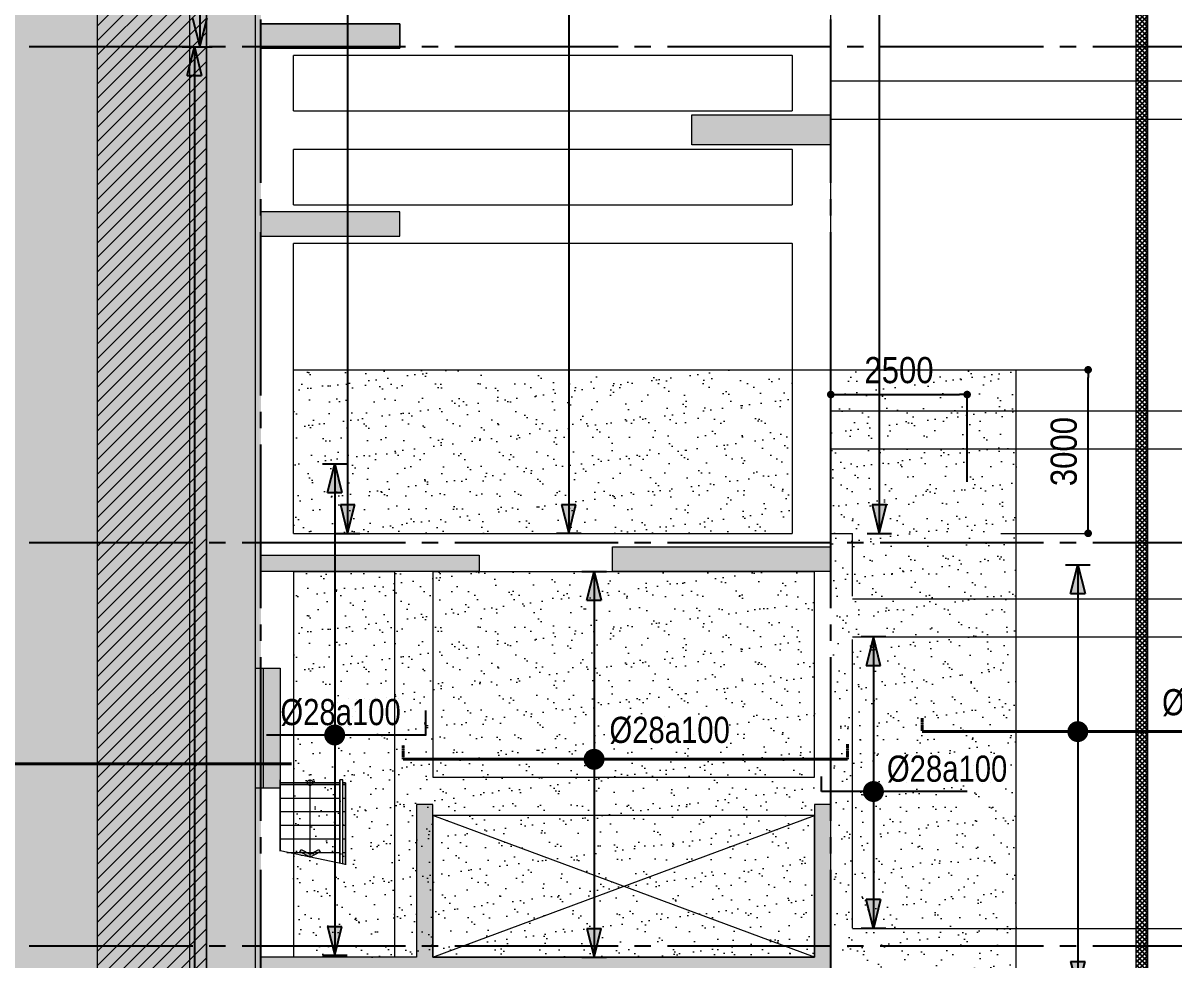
# Model space of a CAD drawing. Header units: millimetres. Extents: x -3819597 to -2591384, y 582389 to 820195.
# Drawn here: x -3676008 to -3654902, y 699979 to 717169 of the extents above; entities that cross this region are included whole.
import ezdxf
from ezdxf.enums import TextEntityAlignment as Align
from ezdxf.xclip import XClip

# ---------------------------------------------------------------- set-up
doc = ezdxf.new("R2010")
doc.units = ezdxf.units.MM
doc.header["$MEASUREMENT"] = 0
doc.header["$XCLIPFRAME"] = 0
for name, pattern in [('CENTER', [2, 1.25, -0.25, 0.25, -0.25]), ('CHG_XX_Damsan_Ham 2$0$CHG_XX_Damsan_Ham 2$0$HIDDEN', [0.375, 0.25, -0.125]), ('CHG_XX_Damsan_Ham 2$0$MB Ham 2$0$Hidden21', [3, 2, -1]), ('CHG_XX_Luoi truc$0$MB_Luoi truc$0$Center101', [13, 10, -1, 1, -1]), ('HIDDEN', [0.375, 0.25, -0.125])]:
    doc.linetypes.add(name, pattern=pattern)
doc.layers.get('0').update_dxf_attribs({"lineweight": 9})
doc.layers.get('Defpoints').update_dxf_attribs({"color": 10, "lineweight": 0})
for name, color, linetype in [('02HN. TEXT B', 1, 'Continuous'), ('08HN. SSS X', 6, 'Continuous'), ('12HN. GRID', 1, 'CENTER'), ('CHG_XX_Cot_Ham 2$0$mb_cot tang 1-3$0$Concrete Line', 6, 'Continuous'), ("CHG_XX_Damsan_Ham 2$0$CHG_XX_Damsan_Ham 2$0$'S_General_Hatch_8", 8, 'Continuous'), ('CHG_XX_Damsan_Ham 2$0$DTE-MEP-REVISION-1', 2, 'Continuous'), ('CHG_XX_Damsan_Ham 2$0$MB Ham 2$0$Staircase', 30, 'Continuous'), ('CHG_XX_Damsan_Ham 2$0$MB Ham 2$0$Staircase Hidden', 34, 'CHG_XX_Damsan_Ham 2$0$MB Ham 2$0$Hidden21'), ('CHG_XX_Luoi truc$0$Grid', 34, 'Continuous'), ('CHG_XX_Luoi truc$0$Grid Line', 8, 'CHG_XX_Luoi truc$0$MB_Luoi truc$0$Center101'), ('dim', 51, 'Continuous')]:
    doc.layers.add(name, color=color, linetype=linetype)
for name, color, linetype, lineweight in [('CHG_XX_Cot_Ham 2$0$NS-DuongBao', 3, 'Continuous', 18), ('CHG_XX_Cot_Ham 2$0$NS-Pier-H2', 150, 'Continuous', 13), ('CHG_XX_Cot_Ham 2$0$NS-Pier-H2 @ 1', 150, 'Continuous', 13), ('CHG_XX_Cot_Ham 2$0$NS-Pier-H2 @ 150', 150, 'Continuous', 13), ("CHG_XX_Damsan_Ham 2$0$CHG_XX_Damsan_Ham 2$0$'S_General_Hidden_1 Thin", 1, 'CHG_XX_Damsan_Ham 2$0$CHG_XX_Damsan_Ham 2$0$HIDDEN', 18), ('CHG_XX_Damsan_Ham 2$0$CHG_XX_Damsan_Ham 2$0$CHG_XX_Damsan_Ham 2$0$Start lo mo', 3, 'Continuous', 15), ('CHG_XX_Damsan_Ham 2$0$CHG_XX_Damsan_Ham 2$0$DBAO', 3, 'Continuous', 13), ('CHG_XX_Damsan_Ham 2$0$CHG_XX_Damsan_Ham 2$0$DTE-MEP-H-SLAB TEXT', 3, 'Continuous', 0), ('CHG_XX_Damsan_Ham 2$0$CHG_XX_Damsan_Ham 2$0$HATCH', 154, 'Continuous', 9), ('CHG_XX_Damsan_Ham 2$0$CHG_XX_Damsan_Ham 2$0$mach ngung thi cong', 6, 'Continuous', 13), ('CHG_XX_Damsan_Ham 2$0$CHG_XX_Damsan_Ham 2$0$Start hatch', 8, 'Continuous', 25), ('CHG_XX_Damsan_Ham 2$0$CHG_XX_Damsan_Ham 2$0$Start lo mo', 3, 'Continuous', 15), ('CHG_XX_Damsan_Ham 2$0$DTE-MEP-H-SLAB TEXT', 3, 'Continuous', 0), ('CHG_XX_Damsan_Ham 2$0$HATCH', 57, 'Continuous', 9), ('CHG_XX_Damsan_Ham 2$0$mach ngung thi cong', 6, 'Continuous', 13), ('CHG_XX_Damsan_Ham 2$0$tam cap ram', 8, 'Continuous', 5), ('KTH', 154, 'Continuous', 9), ('thep chay suot', 5, 'HIDDEN', 40)]:
    doc.layers.add(name, color=color, linetype=linetype, lineweight=lineweight)
doc.styles.add('[HN042014]STYLE', font='arial.ttf', dxfattribs={"width": 0.8})
doc.styles.add('CHG_XX_Luoi truc$0$MB_Luoi truc$0$Grid A-F$0$VNI-HelveCB', font='VHELVCB_0.TTF')
doc.styles.add('MB_Luoi truc$0$Arial_C', font='arial.ttf', dxfattribs={"width": 0.85})
doc.dimstyles.new('200', dxfattribs={"dimscale": 200, "dimtxt": 2.4, "dimasz": 0.7, "dimexe": 0.0003, "dimexo": 0, "dimgap": 1, "dimtad": 1, "dimdec": 0, "dimzin": 12, "dimdsep": 46, "dimtxsty": 'MB_Luoi truc$0$Arial_C', "dimblk": 'MB_Luoi truc$0$_Dot', "dimcen": 0.5, "dimclrd": 256, "dimclre": 8, "dimclrt": 1, "dimadec": 0, "dimazin": 0, "dimtfac": 1, "dimtdec": 0, "dimtix": 1, "dimtmove": 2, "dimatfit": 3, "dimldrblk": 'MB_Luoi truc$0$HTT Arrow 30', "dimfxl": 1, "dimtolj": 1, "dimtzin": 0, "dimlwe": -1, "dimarcsym": 0})

# ---------------------------------------------------------------- blocks, each defined once
blk = doc.blocks.new('*U702')
at = {"layer": '12HN. GRID', "linetype": 'Continuous'}
h = blk.add_hatch(color=256, dxfattribs=at)
h.dxf.hatch_style = 1
h.paths.add_polyline_path([(-44, 972.5), (44, 972.5), (0, 1148.5)])
h = blk.add_hatch(color=256, dxfattribs=at)
h.dxf.hatch_style = 1
h.paths.add_polyline_path([(0, -1209.8), (44, -1033.8), (-44, -1033.8)])
for p, q in [((-75, 1148.5), (75, 1148.5)), ((-44, 972.5), (0, 1148.5)), ((0, 1148.5), (0, -1209.8)), ((0, 1148.5), (44, 972.5)), ((-44, 972.5), (44, 972.5)), ((-44, -1033.8), (44, -1033.8)), ((-44, -1033.8), (0, -1209.8)), ((0, -1209.8), (44, -1033.8)), ((-75, -1209.8), (75, -1209.8))]:
    blk.add_line(p, q, dxfattribs=at)
at = {"layer": '12HN. GRID', "linetype": 'Continuous', "const_width": 64, "flags": 128}
blk.add_lwpolyline([(-32, 0, -1), (32, 0, -1)], format="xyb", close=True, dxfattribs=at)
at = {"layer": 'thep chay suot', "linetype": 'ByBlock', "ltscale": 0.001}
for p, q in [((-1167.8, 0), (-1167.8, 86.1)), ((1548.1, 0), (1548.1, 92.9))]:
    blk.add_line(p, q, dxfattribs=at)
at = {"layer": 'thep chay suot', "linetype": 'HIDDEN', "ltscale": 10}
blk.add_line((-1167.8, 0), (1548.1, 0), dxfattribs=at)
at = {"layer": '02HN. TEXT B', "linetype": 'ByBlock', "style": '[HN042014]STYLE', "width": 0.8, "flags": 8}
blk.add_attdef('0', text='', height=160, dxfattribs=at).set_placement((-351.3, 260), align=Align.MIDDLE_CENTER)
blk.add_attdef('1', text='', height=160, dxfattribs=at).set_placement((93.9, 180), align=Align.MIDDLE_LEFT)
at = {"layer": 'Defpoints', "color": 9, "linetype": 'ByBlock', "style": '[HN042014]STYLE', "width": 0.8, "flags": 9}
for tag, p in [('2', (-12479, -826.7)), ('3', (-12479, -1231.5)), ('4', (-12479, -1636.3)), ('5', (-12479, -2026.7))]:
    blk.add_attdef(tag, text='', height=250, dxfattribs=at).set_placement(p, align=Align.MIDDLE_CENTER)
blk = doc.blocks.new('MB_Luoi truc$0$_Dot')
at = {"color": 0, "linetype": 'ByBlock', "lineweight": -2}
blk.add_line((-0.5, 0), (-1, 0), dxfattribs=at)
at = {"color": 0, "linetype": 'ByBlock', "const_width": 0.5}
blk.add_lwpolyline([(-0.25, 0, 1), (0.25, 0, 1)], format="xyb", close=True, dxfattribs=at)
blk = doc.blocks.new('*D507')
at = {"layer": 'Defpoints', "color": 0, "ltscale": 1500, "transparency": 16777216}
for p in [(-3658695, 710352), (-3661195, 708556), (-3658695, 708541)]:
    blk.add_point(p, dxfattribs=at)
at = {"layer": 'dim', "color": 8, "ltscale": 1500, "transparency": 16777216}
for p, q in [((-3661195, 708752), (-3661195, 710352)), ((-3658695, 708752), (-3658695, 710352))]:
    blk.add_line(p, q, dxfattribs=at)
at = {"layer": 'dim', "lineweight": -2, "ltscale": 1500, "transparency": 16777216}
blk.add_line((-3661055, 710352), (-3658835, 710352), dxfattribs=at)
at = {"layer": 'dim', "lineweight": -2, "ltscale": 1500, "transparency": 16777216, "xscale": 140, "yscale": 140, "zscale": 140, "rotation": 180}
blk.add_blockref('MB_Luoi truc$0$_Dot', (-3661195, 710352), dxfattribs=at)
at = {"layer": 'dim', "lineweight": -2, "ltscale": 1500, "transparency": 16777216, "xscale": 140, "yscale": 140, "zscale": 140}
blk.add_blockref('MB_Luoi truc$0$_Dot', (-3658695, 710352), dxfattribs=at)
at = {"layer": 'dim', "color": 1, "ltscale": 1500, "transparency": 16777216, "insert": (-3659945, 710797), "char_height": 480, "attachment_point": 5, "style": 'MB_Luoi truc$0$Arial_C'}
blk.add_mtext('\\A1;2500', dxfattribs=at)
blk = doc.blocks.new('MB_Luoi truc$0$HTT Arrow 30')
blk.add_hatch(color=256).paths.add_polyline_path([(-2.5, 0.375), (-2.5, -0.375), (0, 0)])
at = {"color": 0, "linetype": 'ByBlock', "lineweight": -2}
for p, q in [((0, 0), (-2.5, 0.375)), ((-2.5, -0.375), (-2.5, 0.375)), ((0, 0), (-2.5, -0.375))]:
    blk.add_line(p, q, dxfattribs=at)
blk = doc.blocks.new('*U508')
at = {"layer": '12HN. GRID', "linetype": 'Continuous'}
h = blk.add_hatch(color=256, dxfattribs=at)
h.dxf.hatch_style = 1
h.paths.add_polyline_path([(-44, 1482.1), (44, 1482.1), (0, 1658.1)])
h = blk.add_hatch(color=256, dxfattribs=at)
h.dxf.hatch_style = 1
h.paths.add_polyline_path([(0, -1346.6), (44, -1170.6), (-44, -1170.6)])
at = {"layer": '08HN. SSS X', "linetype": 'ByBlock', "ltscale": 10}
for p, q in [((555.9, 0), (555.9, 150.5)), ((-417.9, 0), (555.9, 0)), ((-417.9, 0), (-417.9, 0))]:
    blk.add_line(p, q, dxfattribs=at)
at = {"layer": '12HN. GRID', "linetype": 'Continuous'}
for p, q in [((-75, 1658.1), (75, 1658.1)), ((-44, 1482.1), (0, 1658.1)), ((0, 1658.1), (0, -1346.6)), ((0, 1658.1), (44, 1482.1)), ((-44, 1482.1), (44, 1482.1)), ((-44, -1170.6), (44, -1170.6)), ((-44, -1170.6), (0, -1346.6)), ((0, -1346.6), (44, -1170.6)), ((-75, -1346.6), (75, -1346.6))]:
    blk.add_line(p, q, dxfattribs=at)
at = {"layer": '12HN. GRID', "linetype": 'Continuous', "const_width": 64, "flags": 128}
blk.add_lwpolyline([(-32, 0, 1), (32, 0, 1)], format="xyb", close=True, dxfattribs=at)
at = {"layer": '02HN. TEXT B', "linetype": 'ByBlock', "style": '[HN042014]STYLE', "width": 0.8, "flags": 8}
blk.add_attdef('1', text='', height=160, dxfattribs=at).set_placement((-332.1, 140), align=Align.MIDDLE_LEFT)
blk.add_attdef('0', text='', height=160, dxfattribs=at).set_placement((1102.5, 160), align=Align.MIDDLE_CENTER)
at = {"layer": 'Defpoints', "color": 9, "linetype": 'ByBlock', "style": '[HN042014]STYLE', "width": 0.8, "flags": 9}
for tag, p in [('2', (2960.2, 10129.1)), ('3', (2960.2, 9724.3)), ('4', (2960.2, 9319.6)), ('5', (2960.2, 8929.1))]:
    blk.add_attdef(tag, text='', height=250, dxfattribs=at).set_placement(p, align=Align.MIDDLE_CENTER)
blk = doc.blocks.new('*U509')
at = {"layer": '12HN. GRID', "linetype": 'Continuous'}
h = blk.add_hatch(color=256, dxfattribs=at)
h.dxf.hatch_style = 1
h.paths.add_polyline_path([(-44, 769.6), (44, 769.6), (0, 945.6)])
h = blk.add_hatch(color=256, dxfattribs=at)
h.dxf.hatch_style = 1
h.paths.add_polyline_path([(0, -836.7), (44, -660.7), (-44, -660.7)])
at = {"layer": '08HN. SSS X', "linetype": 'ByBlock', "ltscale": 10}
for p, q in [((316.7, 0), (316.7, 91.1)), ((-572.5, 0), (316.7, 0)), ((-572.5, 0), (-572.5, 0))]:
    blk.add_line(p, q, dxfattribs=at)
at = {"layer": '12HN. GRID', "linetype": 'Continuous'}
for p, q in [((-75, 945.6), (75, 945.6)), ((-44, 769.6), (0, 945.6)), ((0, 945.6), (0, -836.7)), ((0, 945.6), (44, 769.6)), ((-44, 769.6), (44, 769.6)), ((-44, -660.7), (44, -660.7)), ((-44, -660.7), (0, -836.7)), ((0, -836.7), (44, -660.7)), ((-75, -836.7), (75, -836.7))]:
    blk.add_line(p, q, dxfattribs=at)
at = {"layer": '12HN. GRID', "linetype": 'Continuous', "const_width": 64, "flags": 128}
blk.add_lwpolyline([(-32, 0, -1), (32, 0, -1)], format="xyb", close=True, dxfattribs=at)
at = {"layer": '02HN. TEXT B', "linetype": 'ByBlock', "style": '[HN042014]STYLE', "width": 0.8, "flags": 8}
blk.add_attdef('1', text='', height=160, dxfattribs=at).set_placement((-816.9, 140), align=Align.MIDDLE_LEFT)
blk.add_attdef('0', text='', height=160, dxfattribs=at).set_placement((1102.5, 160), align=Align.MIDDLE_CENTER)
at = {"layer": 'Defpoints', "color": 9, "linetype": 'ByBlock', "style": '[HN042014]STYLE', "width": 0.8, "flags": 9}
for tag, p in [('2', (2956.6, 10639)), ('3', (2956.6, 10234.3)), ('4', (2956.6, 9829.5)), ('5', (2956.6, 9439))]:
    blk.add_attdef(tag, text='', height=250, dxfattribs=at).set_placement(p, align=Align.MIDDLE_CENTER)
blk = doc.blocks.new('*U708')
at = {"layer": 'thep chay suot', "linetype": 'HIDDEN', "ltscale": 10}
blk.add_line((-9108.6, 0), (9320.3, 0), dxfattribs=at)
at = {"layer": 'thep chay suot', "linetype": 'ByBlock', "ltscale": 0.001}
blk.add_line((9320.3, 0), (9320.3, 0), dxfattribs=at)
at = {"layer": '02HN. TEXT B', "linetype": 'ByBlock', "style": '[HN042014]STYLE', "width": 0.8, "flags": 8}
blk.add_attdef('0', text='', height=160, dxfattribs=at).set_placement((-351.3, 260), align=Align.MIDDLE_CENTER)
blk.add_attdef('1', text='', height=160, dxfattribs=at).set_placement((151.8, 180), align=Align.MIDDLE_LEFT)
at = {"layer": 'Defpoints', "color": 9, "linetype": 'ByBlock', "style": '[HN042014]STYLE', "width": 0.8, "flags": 9}
for tag, p in [('2', (-12351, -1512.2)), ('3', (-12351, -1917)), ('4', (-12351, -2321.8)), ('5', (-12351, -2712.2))]:
    blk.add_attdef(tag, text='', height=250, dxfattribs=at).set_placement(p, align=Align.MIDDLE_CENTER)
blk = doc.blocks.new('*U652')
at = {"layer": '12HN. GRID', "linetype": 'Continuous'}
h = blk.add_hatch(color=256, dxfattribs=at)
h.dxf.hatch_style = 1
h.paths.add_polyline_path([(0, -4181.4), (44, -4005.4), (-44, -4005.4)])
for p, q in [((0, 5999.4), (0, -4181.4)), ((-44, -4005.4), (44, -4005.4)), ((-44, -4005.4), (0, -4181.4)), ((0, -4181.4), (44, -4005.4)), ((-75, -4181.4), (75, -4181.4))]:
    blk.add_line(p, q, dxfattribs=at)
at = {"layer": '02HN. TEXT B', "linetype": 'ByBlock', "style": '[HN042014]STYLE', "width": 0.8, "flags": 8}
blk.add_attdef('1', text='', height=160, dxfattribs=at).set_placement((74.5, 136.6), align=Align.MIDDLE_LEFT)
blk.add_attdef('0', text='', height=160, dxfattribs=at).set_placement((1102.5, 160), align=Align.MIDDLE_CENTER)
at = {"layer": 'Defpoints', "color": 9, "linetype": 'ByBlock', "style": '[HN042014]STYLE', "width": 0.8, "flags": 9}
for tag, p in [('2', (3205.6, 13096.3)), ('3', (3205.6, 12691.5)), ('4', (3205.6, 12286.7)), ('5', (3205.6, 11896.3))]:
    blk.add_attdef(tag, text='', height=250, dxfattribs=at).set_placement(p, align=Align.MIDDLE_CENTER)
blk = doc.blocks.new('*U655')
at = {"layer": '12HN. GRID', "linetype": 'Continuous'}
h = blk.add_hatch(color=256, dxfattribs=at)
h.dxf.hatch_style = 1
h.paths.add_polyline_path([(0, -4181.4), (44, -4005.4), (-44, -4005.4)])
for p, q in [((0, 5895.1), (0, -4181.4)), ((-44, -4005.4), (44, -4005.4)), ((-44, -4005.4), (0, -4181.4)), ((0, -4181.4), (44, -4005.4)), ((-75, -4181.4), (75, -4181.4))]:
    blk.add_line(p, q, dxfattribs=at)
at = {"layer": '02HN. TEXT B', "linetype": 'ByBlock', "style": '[HN042014]STYLE', "width": 0.8, "flags": 8}
blk.add_attdef('1', text='', height=160, dxfattribs=at).set_placement((-1255.7, 140), align=Align.MIDDLE_LEFT)
blk.add_attdef('0', text='', height=160, dxfattribs=at).set_placement((1102.5, 160), align=Align.MIDDLE_CENTER)
at = {"layer": 'Defpoints', "color": 9, "linetype": 'ByBlock', "style": '[HN042014]STYLE', "width": 0.8, "flags": 9}
for tag, p in [('2', (3205.6, 13096.3)), ('3', (3205.6, 12691.5)), ('4', (3205.6, 12286.7)), ('5', (3205.6, 11896.3))]:
    blk.add_attdef(tag, text='', height=250, dxfattribs=at).set_placement(p, align=Align.MIDDLE_CENTER)
blk = doc.blocks.new('*U715')
at = {"layer": '12HN. GRID', "linetype": 'Continuous'}
h = blk.add_hatch(color=256, dxfattribs=at)
h.dxf.hatch_style = 1
h.paths.add_polyline_path([(0, -3788.2), (44, -3612.2), (-44, -3612.2)])
for p, q in [((0, 6386.8), (0, -3788.2)), ((-44, -3612.2), (44, -3612.2)), ((-44, -3612.2), (0, -3788.2)), ((0, -3788.2), (44, -3612.2)), ((-75, -3788.2), (75, -3788.2))]:
    blk.add_line(p, q, dxfattribs=at)
at = {"layer": '02HN. TEXT B', "linetype": 'ByBlock', "style": '[HN042014]STYLE', "width": 0.8, "flags": 8}
blk.add_attdef('0', text='', height=160, dxfattribs=at).set_placement((-351.3, 260), align=Align.MIDDLE_CENTER)
blk.add_attdef('1', text='', height=160, dxfattribs=at).set_placement((151.8, 180), align=Align.MIDDLE_LEFT)
at = {"layer": 'Defpoints', "color": 9, "linetype": 'ByBlock', "style": '[HN042014]STYLE', "width": 0.8, "flags": 9}
for tag, p in [('2', (-15733.8, -1000)), ('3', (-15733.8, -1404.8)), ('4', (-15733.8, -1809.5)), ('5', (-15733.8, -2200))]:
    blk.add_attdef(tag, text='', height=250, dxfattribs=at).set_placement(p, align=Align.MIDDLE_CENTER)
blk = doc.blocks.new('*U732')
at = {"layer": '12HN. GRID', "linetype": 'Continuous'}
h = blk.add_hatch(color=256, dxfattribs=at)
h.dxf.hatch_style = 1
h.paths.add_polyline_path([(-44, 16959.5), (44, 16959.5), (0, 17135.5)])
for p, q in [((-75, 17135.5), (75, 17135.5)), ((-44, 16959.5), (0, 17135.5)), ((0, 17135.5), (0, -10881.2)), ((0, 17135.5), (44, 16959.5)), ((-44, 16959.5), (44, 16959.5))]:
    blk.add_line(p, q, dxfattribs=at)
at = {"layer": '02HN. TEXT B', "linetype": 'ByBlock', "style": '[HN042014]STYLE', "width": 0.8, "flags": 8}
blk.add_attdef('1', text='', height=160, dxfattribs=at).set_placement((-808, 135.3), align=Align.MIDDLE_LEFT)
blk.add_attdef('0', text='', height=160, dxfattribs=at).set_placement((1102.5, 160), align=Align.MIDDLE_CENTER)
at = {"layer": 'Defpoints', "color": 9, "linetype": 'ByBlock', "style": '[HN042014]STYLE', "width": 0.8, "flags": 9}
for tag, p in [('2', (3368.8, 12888.4)), ('3', (3368.8, 12483.6)), ('4', (3368.8, 12078.9)), ('5', (3368.8, 11688.4))]:
    blk.add_attdef(tag, text='', height=250, dxfattribs=at).set_placement(p, align=Align.MIDDLE_CENTER)
blk = doc.blocks.new('*U739')
at = {"layer": '12HN. GRID', "linetype": 'Continuous'}
h = blk.add_hatch(color=256, dxfattribs=at)
h.dxf.hatch_style = 1
h.paths.add_polyline_path([(0, -2695.7), (44, -2519.7), (-44, -2519.7)])
for p, q in [((0, 5704.2), (0, -2695.7)), ((-44, -2519.7), (0, -2695.7)), ((0, -2695.7), (44, -2519.7)), ((-75, -2695.7), (75, -2695.7))]:
    blk.add_line(p, q, dxfattribs=at)
at = {"layer": '02HN. TEXT B', "linetype": 'ByBlock', "style": '[HN042014]STYLE', "width": 0.8, "flags": 8}
blk.add_attdef('1', text='', height=160, dxfattribs=at).set_placement((-808, 135.3), align=Align.MIDDLE_LEFT)
blk.add_attdef('0', text='', height=160, dxfattribs=at).set_placement((1102.5, 160), align=Align.MIDDLE_CENTER)
at = {"layer": 'Defpoints', "color": 9, "linetype": 'ByBlock', "style": '[HN042014]STYLE', "width": 0.8, "flags": 9}
for tag, p in [('2', (3368.8, 12888.4)), ('3', (3368.8, 12483.6)), ('4', (3368.8, 12078.9)), ('5', (3368.8, 11688.4))]:
    blk.add_attdef(tag, text='', height=250, dxfattribs=at).set_placement(p, align=Align.MIDDLE_CENTER)
blk = doc.blocks.new('*U1035')
at = {"layer": 'CHG_XX_Cot_Ham 2$0$NS-Pier-H2 @ 1'}
h = blk.add_hatch(color=256, dxfattribs=at)
h.dxf.hatch_style = 1
h.paths.add_polyline_path([(450, 0), (0, 0), (0, -2550), (450, -2550)])
at = {"layer": 'CHG_XX_Cot_Ham 2$0$NS-Pier-H2 @ 150'}
h = blk.add_hatch(color=256, dxfattribs=at)
h.dxf.hatch_style = 1
h.paths.add_polyline_path([(450, 0), (0, 0), (0, -2550), (450, -2550)])
blk = doc.blocks.new('CHG_XX_Cot_Ham 2$0$Block A_C450x2250')
at = {"layer": 'CHG_XX_Cot_Ham 2$0$NS-Pier-H2'}
blk.add_lwpolyline([(450, -2550), (0, -2550), (0, 0), (450, 0)], close=True, dxfattribs=at)
blk.add_blockref('*U1035', (0, 0), dxfattribs=at)
blk = doc.blocks.new('CHG_XX_Cot_Ham 2$0$Block B_Core wall')
at = {"layer": 'CHG_XX_Cot_Ham 2$0$NS-Pier-H2'}
for points in [[(-7300, 300), (-7300, 3100), (-7600, 3100), (-7600, 300)], [(0, 300), (0, 3100), (-300, 3100), (-300, 300)], [(0, 0), (0, 300), (-10450, 300), (-10450, 0)]]:
    blk.add_hatch(color=256, dxfattribs=at).paths.add_polyline_path(points)
for p, q in [((-7300, 3100), (-7600, 3100)), ((-7600, 3100), (-7600, 300)), ((-7300, 300), (-7300, 3100)), ((-300, 3100), (-300, 300)), ((0, 3100), (-300, 3100)), ((0, 0), (0, 3100)), ((-7600, 300), (-10450, 300)), ((-10450, 300), (-10450, 0)), ((-300, 300), (-7300, 300)), ((-10450, 0), (0, 0))]:
    blk.add_line(p, q, dxfattribs=at)
blk = doc.blocks.new('*U1038')
at = {"layer": 'CHG_XX_Cot_Ham 2$0$NS-Pier-H2 @ 1'}
h = blk.add_hatch(color=256, dxfattribs=at)
h.dxf.hatch_style = 1
h.paths.add_polyline_path([(550, 0), (0, 0), (0, -2550), (550, -2550)])
at = {"layer": 'CHG_XX_Cot_Ham 2$0$NS-Pier-H2 @ 150'}
h = blk.add_hatch(color=256, dxfattribs=at)
h.dxf.hatch_style = 1
h.paths.add_polyline_path([(550, 0), (0, 0), (0, -2550), (550, -2550)])
blk = doc.blocks.new('CHG_XX_Cot_Ham 2$0$550x2550')
at = {"layer": 'CHG_XX_Cot_Ham 2$0$NS-Pier-H2'}
blk.add_lwpolyline([(550, -2550), (0, -2550), (0, 0), (550, 0)], close=True, dxfattribs=at)
blk.add_blockref('*U1038', (0, 0), dxfattribs=at)
blk = doc.blocks.new('*U1029')
at = {"layer": 'CHG_XX_Luoi truc$0$Grid Line'}
blk.add_line((0, 0), (0, 608), dxfattribs=at)
at = {"layer": 'CHG_XX_Luoi truc$0$Grid', "lineweight": -2, "style": 'CHG_XX_Luoi truc$0$MB_Luoi truc$0$Grid A-F$0$VNI-HelveCB'}
for tag, p in [('GRIDSUB', (0, 617)), ('GRID', (0, -9))]:
    blk.add_attdef(tag, text='', height=5, dxfattribs=at).set_placement(p, align=Align.MIDDLE)
blk = doc.blocks.new('*U1031')
at = {"layer": 'CHG_XX_Luoi truc$0$Grid Line'}
blk.add_line((0, 0), (0, 438), dxfattribs=at)
at = {"layer": 'CHG_XX_Luoi truc$0$Grid', "lineweight": -2, "style": 'CHG_XX_Luoi truc$0$MB_Luoi truc$0$Grid A-F$0$VNI-HelveCB'}
for tag, p in [('GRIDSUB', (0, 447)), ('GRID', (0, -9))]:
    blk.add_attdef(tag, text='', height=5, dxfattribs=at).set_placement(p, align=Align.MIDDLE)
blk = doc.blocks.new('CHG_XX_Luoi truc')
at = {"layer": 'CHG_XX_Luoi truc$0$Grid', "xscale": 300, "yscale": 300, "zscale": 300}
for p in [(76850, -12747), (87300, -12747)]:
    blk.add_blockref('*U1029', p, dxfattribs=at)
at = {"layer": 'CHG_XX_Luoi truc$0$Grid', "xscale": 300.0000000000013, "yscale": 300.0000000000013, "zscale": 300.0000000000013, "rotation": 90}
for p in [(110703, 106750), (110703, 97650), (110703, 90250)]:
    blk.add_blockref('*U1031', p, dxfattribs=at)
blk = doc.blocks.new('*U1040')
at = {"layer": 'CHG_XX_Cot_Ham 2$0$NS-Pier-H2 @ 1'}
h = blk.add_hatch(color=256, dxfattribs=at)
h.dxf.hatch_style = 1
h.paths.add_polyline_path([(77200, 95350), (76750, 95350), (76750, 93150), (77200, 93150)])
at = {"layer": 'CHG_XX_Cot_Ham 2$0$NS-Pier-H2 @ 150'}
h = blk.add_hatch(color=256, dxfattribs=at)
h.dxf.hatch_style = 1
h.paths.add_polyline_path([(77200, 95350), (76750, 95350), (76750, 93150), (77200, 93150)])
blk = doc.blocks.new('CHG_XX_Cot_Ham 2')
at = {"layer": 'CHG_XX_Cot_Ham 2$0$NS-Pier-H2'}
h = blk.add_hatch(color=256, dxfattribs=at)
h.dxf.hatch_style = 1
h.paths.add_polyline_path([(99639.2, 163400), (-10900, 163400), (-10900, 85450), (-300, 85450), (-300, 84050), (32350, 84050), (32350, -9000), (103575.5, -9000), (106050, -6022), (106050, 158254.3)])
h.paths.add_polyline_path([(99533.7, 163100), (105750, 158110.4), (105750, 90450), (105650, 90450), (105750, 90450), (105750, 13850), (105750, 13722.3), (105750, -5913.6), (103434.7, -8700), (93599.8, -8700), (93299.8, -8700), (32650, -8700), (32650, 84350), (0, 84350), (0, 85750), (-10600, 85750), (-10600, 163100), (93600, 163100)], flags=16)
h = blk.add_hatch(color=256, dxfattribs=at)
h.dxf.hatch_style = 1
h.paths.add_polyline_path([(80850, 97125), (80850, 97425), (76850, 97425), (76850, 97125)])
h.paths.add_polyline_path([(83300, 97575), (83300, 97125), (87300, 97125), (87300, 97575)])
at = {"layer": 'CHG_XX_Cot_Ham 2$0$NS-DuongBao'}
blk.add_lwpolyline([(76850, 107175), (79400, 107175), (79400, 106725), (76850, 106725)], close=True, dxfattribs=at)
at = {"layer": 'CHG_XX_Cot_Ham 2$0$NS-Pier-H2'}
for points in [[(87300, 97125), (83300, 97125), (83300, 97575), (87300, 97575)], [(80850, 97125), (76850, 97125), (76850, 97425), (80850, 97425)], [(76750, 95350), (77200, 95350), (77200, 93150), (76750, 93150)], [(77200, 93150), (76900, 93150), (76900, 95350), (77200, 95350)]]:
    blk.add_lwpolyline(points, close=True, dxfattribs=at)
at = {"layer": 'CHG_XX_Cot_Ham 2$0$mb_cot tang 1-3$0$Concrete Line'}
blk.add_blockref('CHG_XX_Cot_Ham 2$0$Block B_Core wall', (87300, 89750), dxfattribs=at)
at = {"layer": 'CHG_XX_Cot_Ham 2$0$NS-Pier-H2'}
for name in ['CHG_XX_Luoi truc', '*U1040']:
    blk.add_blockref(name, (0, 0), dxfattribs=at)
at = {"layer": 'CHG_XX_Cot_Ham 2$0$NS-Pier-H2', "xscale": -1, "rotation": 90}
for p in [(76850, 107175), (76850, 103725)]:
    blk.add_blockref('CHG_XX_Cot_Ham 2$0$Block A_C450x2250', p, dxfattribs=at)
at = {"layer": 'CHG_XX_Cot_Ham 2$0$NS-Pier-H2', "rotation": 90}
blk.add_blockref('CHG_XX_Cot_Ham 2$0$550x2550', (84750, 104950), dxfattribs=at)
blk = doc.blocks.new('CHG_XX_Damsan_Ham 2$0$CHG_XX_Damsan_Ham 2$0$sdfsgdh')
at = {"layer": 'CHG_XX_Damsan_Ham 2$0$CHG_XX_Damsan_Ham 2$0$Start hatch', "ltscale": 0.5}
h = blk.add_hatch(dxfattribs=at)
h.set_pattern_fill('ANSI37', color=256, scale=500)
h.set_pattern_definition([(45, (273994.73, -8650), (-44.194174, 44.194174), []), (135, (273994.73, -8650), (-44.194174, -44.194174), [])])
h.paths.add_polyline_path([(103800, -36361), (103600, -36361), (103600, -74225), (103800, -74225)])
at = {"layer": 'CHG_XX_Damsan_Ham 2$0$DTE-MEP-H-SLAB TEXT', "color": 2, "ltscale": 0.5, "flags": 128}
blk.add_lwpolyline([(103600, -74225), (103600, -603)], dxfattribs=at)
at = {"layer": 'CHG_XX_Damsan_Ham 2$0$DTE-MEP-REVISION-1', "ltscale": 0.5}
blk.add_line((103800, -3), (103800, -74225), dxfattribs=at)
blk = doc.blocks.new('CHG_XX_Damsan_Ham 2$0$MB Ham 2$0$Arrow 60')
at = {"linetype": 'ByBlock', "lineweight": -2}
h = blk.add_hatch(color=0, dxfattribs=at)
h.paths.add_polyline_path([(1.88, 0.94), (1.65, 1.38), (0, 0.56), (-1.65, 1.38), (-1.88, 0.94), (0, 0)], flags=17)
h.paths.add_polyline_path([(1.65, 1.38), (1.88, 0.94), (0, 0), (-1.88, 0.94), (-1.65, 1.38), (0, 0.56)])
blk.add_hatch(color=0, dxfattribs=at).paths.add_polyline_path([(1.65, 1.38), (1.88, 0.94), (0, 0), (-1.88, 0.94), (-1.65, 1.38), (0, 0.56)])
at = {"color": 0, "linetype": 'ByBlock', "lineweight": -2}
blk.add_lwpolyline([(1.65, 1.38), (1.88, 0.94), (0, 0), (-1.88, 0.94), (-1.65, 1.38), (0, 0.56)], close=True, dxfattribs=at)
blk = doc.blocks.new('CHG_XX_Damsan_Ham 2$0$MB Ham 2$0$Dot')
at = {"linetype": 'ByBlock', "lineweight": -2}
h = blk.add_hatch(color=0, dxfattribs=at)
edge = h.paths.add_edge_path()
edge.add_arc((0, 0), 0.5, 0, 360)
at = {"color": 0, "linetype": 'ByBlock', "lineweight": -2}
blk.add_line((0, -1), (0, 1), dxfattribs=at)
blk.add_circle((0, 0), 0.5, dxfattribs=at)
blk = doc.blocks.new('*U966')
at = {"layer": 'CHG_XX_Damsan_Ham 2$0$tam cap ram'}
h = blk.add_hatch(dxfattribs=at)
h.set_pattern_fill('_USER', color=256, scale=250, angle=90, pattern_type=0)
h.set_pattern_definition([(90, (2200, 2550), (-250, 2e-14), [])])
h.paths.add_polyline_path([(1200, 2550), (3200, 2550), (3200, 1450), (1200, 1450)])
h.paths.add_polyline_path([(1200, 1400), (3200, 1400), (3200, 1350), (1200, 1350)])
h.paths.add_polyline_path([(1200, 1200), (3200, 1200), (3200, 1150), (1200, 1150)])
h.paths.add_polyline_path([(1200, 1100), (3200, 1100), (3200, 0), (1200, 0)])
at = {"layer": 'CHG_XX_Damsan_Ham 2$0$MB Ham 2$0$Staircase'}
for p, q in [((1200, 0), (1200, 1100)), ((3200, 0), (3200, 1100)), ((0, 0), (4400, 0))]:
    blk.add_line(p, q, dxfattribs=at)
at = {"layer": 'CHG_XX_Damsan_Ham 2$0$MB Ham 2$0$Staircase Hidden'}
for p, q in [((4400, 2550), (4400, 0)), ((4400, 1200), (4400, 1350))]:
    blk.add_line(p, q, dxfattribs=at)
at = {"layer": 'CHG_XX_Damsan_Ham 2$0$tam cap ram'}
for p, q in [((0, 0), (0, 2550)), ((0, 2550), (4400, 2550)), ((1200, 1450), (1200, 2550)), ((1598, 1350), (1848, 2550)), ((1700, 1350), (1950, 2550)), ((3200, 1450), (3200, 2550)), ((600, 550), (600, 2000)), ((600, 2000), (3800, 2000)), ((3800, 550), (3800, 2000)), ((1100, 1100), (1100, 1450)), ((1100, 1450), (3300, 1450)), ((1150, 1150), (1150, 1400)), ((1150, 1400), (3250, 1400)), ((1200, 1150), (1200, 1400)), ((1200, 1400), (1200, 1350)), ((1200, 1350), (3200, 1350)), ((3200, 1150), (3200, 1400)), ((3250, 1150), (3250, 1400)), ((3300, 1100), (3300, 1450)), ((1100, 1100), (3300, 1100)), ((1150, 1150), (3250, 1150)), ((1200, 1200), (3200, 1200)), ((1200, 1200), (1200, 1150)), ((600, 550), (3800, 550))]:
    blk.add_line(p, q, dxfattribs=at)
for points in [[(1200, 2550), (3200, 2550), (3200, 1450), (1200, 1450)], [(1200, 1400), (3200, 1400), (3200, 1350), (1200, 1350)], [(1200, 1200), (3200, 1200), (3200, 1150), (1200, 1150)], [(1200, 1100), (3200, 1100), (3200, 0), (1200, 0)]]:
    blk.add_lwpolyline(points, close=True, dxfattribs=at)
for centre, start, end in [((1200, 1350), 90, 180), ((3200, 1350), 0, 90), ((1200, 1200), 180, 270), ((3200, 1200), 270, 0)]:
    blk.add_arc(centre, 1200, start, end, dxfattribs=at)
at = {"layer": 'CHG_XX_Damsan_Ham 2$0$tam cap ram', "yscale": 100, "zscale": 100}
for name, p, xscale, rotation in [('CHG_XX_Damsan_Ham 2$0$MB Ham 2$0$Arrow 60', (1835, 2000), 100, 270), ('CHG_XX_Damsan_Ham 2$0$MB Ham 2$0$Dot', (3200, 2000), 100, 270), ('CHG_XX_Damsan_Ham 2$0$MB Ham 2$0$Arrow 60', (3200, 550), -100, 90)]:
    blk.add_blockref(name, p, dxfattribs=dict(at, xscale=xscale, rotation=rotation))
blk = doc.blocks.new('CHG_XX_Damsan_Ham 2$0$ArchStaireH2')
at = {"layer": 'CHG_XX_Damsan_Ham 2$0$tam cap ram'}
for p, q in [((66150, -47800), (66100, -47800)), ((66150, -49300), (66150, -47800))]:
    blk.add_line(p, q, dxfattribs=at)
for points in [[(64950, -47800), (64950, -49050)], [(66100, -49290), (66100, -47750), (66050, -47750), (66050, -49279)]]:
    blk.add_lwpolyline(points, dxfattribs=at)
ref = blk.add_blockref('*U966', (67500, -51000), dxfattribs=dict(at, rotation=90))
XClip(ref).set_block_clipping_path([(3250, 1350), (3249.9999999999, 2550), (1945, 2550), (1695, 1350)])
blk = doc.blocks.new('CHG_XX_Damsan_Ham 2', base_point=(3089256, -609981))
at = {"layer": "CHG_XX_Damsan_Ham 2$0$CHG_XX_Damsan_Ham 2$0$'S_General_Hatch_8"}
h = blk.add_hatch(dxfattribs=at)
h.set_pattern_fill('CROSS', color=256, scale=2000)
edge = h.paths.add_edge_path()
edge.add_line((76750, 42625), (76750, 65250))
edge.add_line((76750, 65250), (76750, 65850))
edge.add_line((76750, 65850), (77900, 65850))
edge.add_line((77900, 65850), (77900, 89350))
edge.add_line((77900, 89350), (76850, 89350))
edge.add_line((76850, 89350), (76850, 90650))
edge.add_line((76850, 90650), (76852, 131950))
edge.add_line((76852, 131950), (51950, 131950))
edge.add_line((51950, 131950), (51950, 130600))
edge.add_line((51950, 130600), (22700, 130600))
edge.add_line((22700, 130600), (22700, 84050))
edge.add_line((22700, 84050), (32350, 84050))
edge.add_line((32350, 84050), (32350, 22700))
edge.add_line((32350, 22700), (76500, 22700))
edge.add_line((76500, 22700), (76500, 23518))
edge.add_line((76500, 23518), (76750, 23518))
edge.add_line((76750, 23518), (76750, 42625))
edge.add_line((76750, 42625), (76750, 43198))
at = {"layer": 'CHG_XX_Damsan_Ham 2$0$CHG_XX_Damsan_Ham 2$0$HATCH'}
h = blk.add_hatch(dxfattribs=at)
h.set_pattern_fill('ANSI31', color=256, scale=1500)
h.set_pattern_definition([(45, (-2702289.21, 609981.01), (-132.582521, 132.582521), [])])
h.paths.add_polyline_path([(32350, 25700), (73852, 25700), (73852, 127600), (25700, 127600), (25700, 84350), (23700, 84350), (23700, 129600), (75851, 129600), (75851, 23700), (32350, 23700)])
at = {"layer": 'CHG_XX_Damsan_Ham 2$0$HATCH'}
h = blk.add_hatch(dxfattribs=at)
h.set_pattern_fill('AR-SAND', color=256, scale=262.5)
h.set_pattern_definition([(37.5, (32.77, -39157.06), (-16.5358, 505.7912), [0, -399, 0, -446.25, 0, -426.5625]), (7.5, (32.77, -39157.06), (464.5664, 740.8133), [0, -215.25, 0, -359.625, 0, -137.8125]), (327.5, (-290.1, -39157.06), (817.4622, 1.4855), [0, -131.25, 0, -472.5, 0, -616.875]), (317.5, (-290.1, -39157.06), (789.1082, 230.3898), [0, -65.625, 0, -309.75, 0, -354.375])])
h.paths.add_polyline_path([(86600, 100825), (77450, 100825), (77450, 97825), (86600, 97825)])
h = blk.add_hatch(dxfattribs=at)
h.set_pattern_fill('AR-SAND', color=256, scale=262.5)
h.set_pattern_definition([(37.5, (1320.85, -39701.6), (-16.5358, 505.7912), [0, -399, 0, -446.25, 0, -426.5625]), (7.5, (1320.85, -39701.6), (464.5664, 740.8133), [0, -215.25, 0, -359.625, 0, -137.8125]), (327.5, (997.98, -39701.6), (817.4622, 1.4855), [0, -131.25, 0, -472.5, 0, -616.875]), (317.5, (998, -39701.6), (789.1082, 230.3898), [0, -65.625, 0, -309.75, 0, -354.375])])
h.paths.add_polyline_path([(90700, 100825), (87300, 100825), (87400, 86350), (90700, 86350)])
h = blk.add_hatch(dxfattribs=at)
h.set_pattern_fill('AR-SAND', color=256, scale=262.5)
h.set_pattern_definition([(37.5, (32.77, -43621.9), (-16.5358, 505.7912), [0, -399, 0, -446.25, 0, -426.5625]), (7.5, (32.77, -43621.9), (464.5664, 740.8133), [0, -215.25, 0, -359.625, 0, -137.8125]), (327.5, (-290.1, -43621.9), (817.4622, 1.4855), [0, -131.25, 0, -472.5, 0, -616.875]), (317.5, (-290.1, -43621.9), (789.1082, 230.3898), [0, -65.625, 0, -309.75, 0, -354.375])])
h.paths.add_polyline_path([(87000, 97125), (77450, 97125), (77450, 90050), (87000, 90050)])
at = {"layer": "CHG_XX_Damsan_Ham 2$0$CHG_XX_Damsan_Ham 2$0$'S_General_Hidden_1 Thin", "ltscale": 10}
for p, q in [((76750, 89350), (76750, 131950)), ((87300, 106125), (87300, 111925)), ((77450, 105575), (77450, 106600)), ((77450, 106600), (86600, 106600)), ((86600, 105575), (86600, 106600)), ((87300, 106125), (98250, 106125)), ((77450, 105575), (86600, 105575)), ((87300, 100125), (87300, 105425)), ((87300, 105425), (98250, 105425)), ((77450, 104875), (86600, 104875)), ((77450, 103850), (77450, 104875)), ((86600, 103850), (86600, 104875)), ((77450, 103850), (86600, 103850)), ((77450, 97825), (77450, 103150)), ((77450, 103150), (86600, 103150)), ((86600, 97825), (86600, 103150)), ((77450, 100825), (90700, 100825)), ((90700, 86350), (90700, 100825)), ((87300, 100075), (98250, 100075)), ((87300, 99375), (98250, 99375)), ((87300, 97825), (87300, 99325)), ((77450, 97825), (86600, 97825)), ((87300, 97825), (87700, 97825)), ((87700, 96675), (87700, 97825)), ((77450, 97125), (79300, 97125)), ((77450, 97125), (77450, 90050)), ((79300, 97125), (79300, 90050)), ((80000, 97125), (87000, 97125)), ((80000, 97125), (80000, 93350)), ((87000, 93350), (87000, 97125)), ((87700, 96625), (98250, 96625)), ((87700, 95925), (98250, 95925)), ((87700, 90575), (87700, 95875)), ((80000, 93350), (87000, 93350)), ((80000, 92650), (80000, 90050)), ((87000, 90050), (87000, 92650)), ((87700, 90575), (98250, 90575)), ((80000, 90050), (87000, 90050))]:
    blk.add_line(p, q, dxfattribs=at)
at = {"layer": 'CHG_XX_Damsan_Ham 2$0$CHG_XX_Damsan_Ham 2$0$CHG_XX_Damsan_Ham 2$0$Start lo mo'}
for p, q in [((80000, 90050), (87000, 92650)), ((87000, 90050), (80000, 92650)), ((80000, 90050), (87000, 90050))]:
    blk.add_line(p, q, dxfattribs=at)
blk.add_lwpolyline([(80000, 90050), (87000, 90050), (87000, 92650), (80000, 92650)], close=True, dxfattribs=at)
at = {"layer": 'CHG_XX_Damsan_Ham 2$0$CHG_XX_Damsan_Ham 2$0$HATCH'}
blk.add_lwpolyline([(32350, 25700), (73852, 25700), (73852, 127600), (25700, 127600), (25700, 84350), (23700, 84350), (23700, 129600), (75851, 129600), (75851, 23700), (32350, 23700), (32350, 25700)], dxfattribs=at)
at = {"layer": 'CHG_XX_Damsan_Ham 2$0$CHG_XX_Damsan_Ham 2$0$mach ngung thi cong'}
blk.add_lwpolyline([(23700, 90148), (-100, 90150), (-100, 153400), (99650, 153400), (99650, 71950), (75851, 71950), (75851, 88800), (75851, 88800), (75851, 129600), (23700, 129600)], close=True, dxfattribs=at)
at = {"layer": 'CHG_XX_Damsan_Ham 2$0$CHG_XX_Damsan_Ham 2$0$Start lo mo'}
for p, q in [((80000, 90050), (87000, 92650)), ((87000, 90050), (80000, 92650)), ((80000, 90050), (87000, 90050))]:
    blk.add_line(p, q, dxfattribs=at)
blk.add_lwpolyline([(80000, 90050), (87000, 90050), (87000, 92650), (80000, 92650)], close=True, dxfattribs=at)
at = {"layer": 'CHG_XX_Damsan_Ham 2$0$mach ngung thi cong'}
blk.add_lwpolyline([(23900, 90148), (-100, 90150), (-100, 153400), (99650, 153400), (99650, 71950), (75549, 71950), (75549, 88800), (75549, 88800), (75549, 129500), (23900, 129500)], close=True, dxfattribs=at)
at = {"layer": 'CHG_XX_Damsan_Ham 2$0$CHG_XX_Damsan_Ham 2$0$DBAO'}
blk.add_blockref('CHG_XX_Cot_Ham 2', (0, 0), dxfattribs=at)
at = {"layer": 'CHG_XX_Damsan_Ham 2$0$CHG_XX_Damsan_Ham 2$0$DTE-MEP-H-SLAB TEXT'}
blk.add_blockref('CHG_XX_Damsan_Ham 2$0$CHG_XX_Damsan_Ham 2$0$sdfsgdh', (-10700, 160900), dxfattribs=at)
at = {"layer": 'CHG_XX_Damsan_Ham 2$0$HATCH'}
for name, p in [('CHG_XX_Cot_Ham 2', (0, 0)), ('CHG_XX_Damsan_Ham 2$0$ArchStaireH2', (12250, 141050))]:
    blk.add_blockref(name, p, dxfattribs=at)
blk = doc.blocks.new('*D773')
at = {"layer": 'Defpoints', "color": 0, "ltscale": 1500, "transparency": 16777216}
for p in [(-3658576, 710806), (-3656476, 710806), (-3658576, 707806)]:
    blk.add_point(p, dxfattribs=at)
at = {"layer": 'KTH', "color": 8, "ltscale": 1500, "transparency": 16777216}
for p, q in [((-3658076, 710806), (-3656476, 710806)), ((-3658076, 707806), (-3656476, 707806))]:
    blk.add_line(p, q, dxfattribs=at)
at = {"layer": 'KTH', "lineweight": -2, "ltscale": 1500, "transparency": 16777216}
blk.add_line((-3656476, 707946), (-3656476, 710666), dxfattribs=at)
at = {"layer": 'KTH', "lineweight": -2, "ltscale": 1500, "transparency": 16777216, "xscale": 140, "yscale": 140, "zscale": 140}
for p, rotation in [((-3656476, 710806), 90), ((-3656476, 707806), 270)]:
    blk.add_blockref('MB_Luoi truc$0$_Dot', p, dxfattribs=dict(at, rotation=rotation))
at = {"layer": 'KTH', "color": 1, "ltscale": 1500, "transparency": 16777216, "insert": (-3656921, 709306), "char_height": 480, "attachment_point": 5, "rotation": 90, "style": 'MB_Luoi truc$0$Arial_C'}
blk.add_mtext('\\A1;3000', dxfattribs=at)
blk = doc.blocks.new('*U774')
at = {"layer": '12HN. GRID', "linetype": 'Continuous'}
h = blk.add_hatch(color=256, dxfattribs=at)
h.dxf.hatch_style = 1
h.paths.add_polyline_path([(-44, 844), (44, 844), (0, 1020)])
h = blk.add_hatch(color=256, dxfattribs=at)
h.dxf.hatch_style = 1
h.paths.add_polyline_path([(0, -1580.9), (44, -1404.9), (-44, -1404.9)])
for p, q in [((-75, 1020), (75, 1020)), ((-44, 844), (0, 1020)), ((0, 1020), (0, -1580.9)), ((0, 1020), (44, 844)), ((-44, 844), (44, 844)), ((-44, -1404.9), (44, -1404.9)), ((-44, -1404.9), (0, -1580.9)), ((0, -1580.9), (44, -1404.9)), ((-75, -1580.9), (75, -1580.9))]:
    blk.add_line(p, q, dxfattribs=at)
at = {"layer": '12HN. GRID', "linetype": 'Continuous', "const_width": 64, "flags": 128}
blk.add_lwpolyline([(-32, 0, -1), (32, 0, -1)], format="xyb", close=True, dxfattribs=at)
at = {"layer": 'thep chay suot', "linetype": 'ByBlock', "ltscale": 0.001}
for p, q in [((-951.5, 0), (-951.5, 81.5)), ((4703.1, 0), (4703.1, 0))]:
    blk.add_line(p, q, dxfattribs=at)
at = {"layer": 'thep chay suot', "linetype": 'HIDDEN', "ltscale": 10}
blk.add_line((-951.5, 0), (4703.1, 0), dxfattribs=at)
at = {"layer": '02HN. TEXT B', "linetype": 'ByBlock', "style": '[HN042014]STYLE', "width": 0.8, "flags": 8}
blk.add_attdef('0', text='', height=160, dxfattribs=at).set_placement((-351.3, 260), align=Align.MIDDLE_CENTER)
blk.add_attdef('1', text='', height=160, dxfattribs=at).set_placement((515.4, 180), align=Align.MIDDLE_LEFT)
at = {"layer": 'Defpoints', "color": 9, "linetype": 'ByBlock', "style": '[HN042014]STYLE', "width": 0.8, "flags": 9}
for tag, p in [('2', (14399.5, -288.8)), ('3', (14399.5, -693.6)), ('4', (14399.5, -1098.3)), ('5', (14399.5, -1488.8))]:
    blk.add_attdef(tag, text='', height=250, dxfattribs=at).set_placement(p, align=Align.MIDDLE_CENTER)

msp = doc.modelspace()

# ---------------------------------------------------------------- block references
at = {"layer": '08HN. SSS X', "linetype": 'Continuous', "xscale": 3, "yscale": 3, "zscale": 3}
for name, p in [('*U739', (-3672765.2, 724818.3)), ('*U652', (-3670055.5, 720350.2)), ('*U655', (-3660305.5, 720350.2)), ('*U732', (-3672865.2, 665324.6))]:
    msp.add_blockref(name, p, dxfattribs=at)
at = {"layer": '08HN. SSS X', "linetype": 'Continuous'}
ref = msp.add_blockref('*U508', (-3670291.8, 704106.7), dxfattribs=dict(at, xscale=3, yscale=3, zscale=3))
ref.add_attrib('1', '%%c28a100', dxfattribs={"layer": '02HN. TEXT B', "linetype": 'ByBlock', "height": 480, "style": '[HN042014]STYLE', "width": 0.8}).set_placement((-3671288.1, 704526.7), align=Align.MIDDLE_LEFT)
ref = msp.add_blockref('*U509', (-3660412.6, 703069.1), dxfattribs=dict(at, xscale=-3, yscale=3, zscale=3))
ref.add_attrib('1', '%%c28a100', dxfattribs={"layer": '02HN. TEXT B', "linetype": 'ByBlock', "height": 480, "style": '[HN042014]STYLE', "width": 0.8}).set_placement((-3660165.5, 703489.1), align=Align.MIDDLE_LEFT)
at = {"layer": 'dim', "ltscale": 1500}
msp.add_blockref('CHG_XX_Damsan_Ham 2', (-659239.3, 0), dxfattribs=at)
at = {"layer": 'thep chay suot', "xscale": 3, "yscale": 3, "zscale": 3}
for name, p in [('*U708', (-3699048.2, 703577)), ('*U715', (-3666000.1, 719170.7))]:
    msp.add_blockref(name, p, dxfattribs=at)
at = {"layer": 'thep chay suot'}
ref = msp.add_blockref('*U702', (-3665535.7, 703660.5), dxfattribs=dict(at, xscale=3, yscale=3, zscale=3))
ref.add_attrib('1', '%%c28a100', dxfattribs={"layer": '02HN. TEXT B', "linetype": 'ByBlock', "height": 480, "style": '[HN042014]STYLE', "width": 0.8}).set_placement((-3665253.9, 704200.5), align=Align.MIDDLE_LEFT)
ref = msp.add_blockref('*U774', (-3656665.2, 704168.1), dxfattribs=dict(at, xscale=3, yscale=3, zscale=3))
ref.add_attrib('1', '%%c20a200', dxfattribs={"layer": '02HN. TEXT B', "linetype": 'ByBlock', "height": 480, "style": '[HN042014]STYLE', "width": 0.8}).set_placement((-3655119, 704708.1), align=Align.MIDDLE_LEFT)

# ---------------------------------------------------------------- dimensions: what is measured, and where the dimension line sits
at = {"layer": 'dim', "ltscale": 1500}
dim = msp.add_linear_dim(base=(-3658695, 710351.5), p1=(-3661195.2, 708556), p2=(-3658695, 708541.4), dimstyle='200', override={"dimfxl": 8, "dimfxlon": 1, "dimarcsym": 1}, dxfattribs=at)
dim.commit()
dim.dimension.update_dxf_attribs({"geometry": '*D507', "text_midpoint": (-3659945.1, 710796.6)})
at = {"layer": 'KTH', "ltscale": 1500}
dim = msp.add_linear_dim(base=(-3656475.8, 710806), p1=(-3658575.8, 707806), p2=(-3658575.8, 710806), angle=90, dimstyle='200', override={"dimfxl": 8, "dimfxlon": 1, "dimarcsym": 1}, dxfattribs=at)
dim.commit()
dim.dimension.update_dxf_attribs({"geometry": '*D773', "text_midpoint": (-3656921.1, 709306)})

doc.saveas('drawing.dxf')
